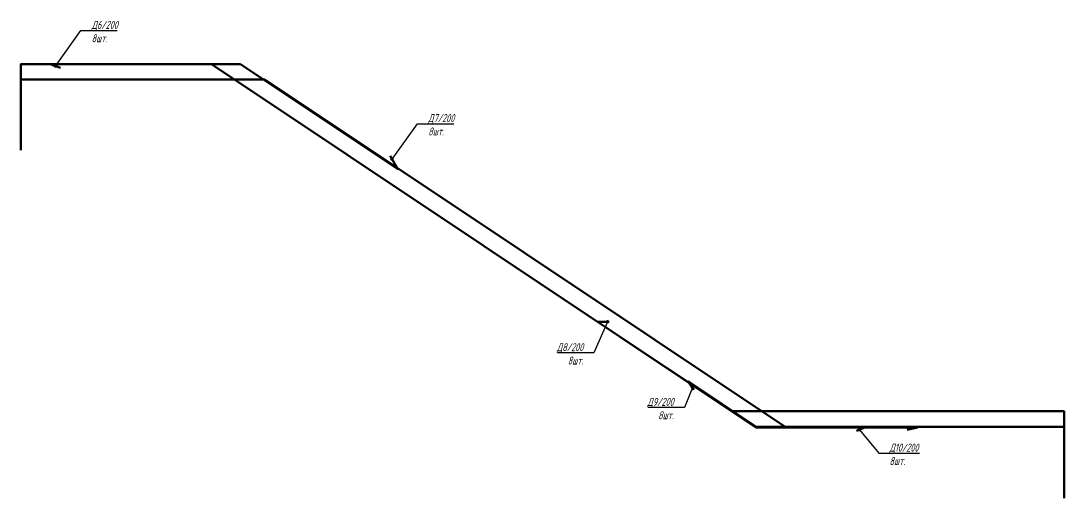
# Model space of a CAD drawing. Header units: millimetres. Extents: x 645 to 249636, y -127504 to 76561.
# Drawn here: x 200835 to 208655, y -15076 to -11502 of the extents above; entities that cross this region are included whole.
import ezdxf
from ezdxf import colors
from ezdxf.entities.mleader import LeaderData, LeaderLine
from ezdxf.math import Vec2, Vec3

# ---------------------------------------------------------------- set-up
doc = ezdxf.new("R2010")
doc.units = ezdxf.units.MM
doc.layers.add('Обозначение', color=94, linetype='Continuous', lineweight=25)
doc.layers.add('Основная', color=7, linetype='Continuous', lineweight=60)
doc.styles.get("Standard").update_dxf_attribs({"font": 'simplex.shx', "width": 0.7, "oblique": 15, "height": 3})

# ---------------------------------------------------------------- blocks, each defined once
blk = doc.blocks.new('_DotSmall')
at = {"color": 0, "linetype": 'ByBlock', "const_width": 0.5}
blk.add_lwpolyline([(-0.0625, 0, 1), (0.0625, 0, 1)], format="xyb", close=True, dxfattribs=at)

msp = doc.modelspace()

# ---------------------------------------------------------------- linework, layer by layer
at = {"layer": 'Основная', "color": 4}
for points in [[(200835.078, -11825.783), (200835.078, -11940.783), (202662.894, -11940.783), (206562.894, -14540.783), (207172.894, -14540.783), (207097.929, -14573.148)], [(208655.074, -14425.783), (208655.074, -14540.783), (206346.561, -14540.783), (205839.01, -14202.416), (205879.055, -14263.943)]]:
    msp.add_lwpolyline(points, dxfattribs=at)
at = {"layer": 'Основная', "color": 2}
for points in [[(203602.361, -12512.619), (203660.395, -12611.793), (202481.38, -11825.783), (200835.078, -11825.783), (200835.078, -12470.783)], [(205243.762, -13754.596), (205158.266, -13754.596), (206165.047, -14425.783), (208655.074, -14425.783), (208655.074, -15075.783)]]:
    msp.add_lwpolyline(points, dxfattribs=at)
at = {"layer": 'Основная', "color": 30, "true_color": 0xf26722}
msp.add_lwpolyline([(201132.804, -11854.453), (201055.047, -11825.783), (202265.047, -11825.783), (206345.047, -14545.783), (207555.047, -14545.783), (207477.852, -14564.916)], dxfattribs=at)

# ---------------------------------------------------------------- leaders
at = {"layer": 'Обозначение'}
ml = msp.add_multileader_mtext('Standard', dxfattribs=at)
ml.set_content('Д6/200\\P8шт.', color=256)
ml.set_leader_properties()
ml.set_arrow_properties(name='DOTSMALL')
ml.build(insert=Vec2(0, 0))
ml.multileader.update_dxf_attribs({"text_left_attachment_type": 6, "text_right_attachment_type": 6, "dogleg_length": 2, "arrow_head_size": 40, "scale": 20})
ctx = ml.context
ctx.base_point, ctx.scale, ctx.char_height, ctx.arrow_head_size, ctx.landing_gap_size, ctx.plane_origin = Vec3(201325.398, -11573.903), 20, 60, 40, 40, Vec3(201093.925, -11840.118)
ctx.left_attachment, ctx.right_attachment = 6, 6
notes = []
notes.append((ctx, [(0, (1, 1, 0), (201285.398, -11573.903), (1, 0), 40, [(0, [(201093.925, -11840.118)], 0, [])])]))
ctx.mtext.insert, ctx.mtext.flow_direction = Vec3(201365.398, -11501.903), 5
ml = msp.add_multileader_mtext('Standard', dxfattribs=at)
ml.set_content('Д7/200\\P8шт.', color=256)
ml.set_leader_properties()
ml.set_arrow_properties(name='DOTSMALL')
ml.build(insert=Vec2(0, 0))
ml.multileader.update_dxf_attribs({"text_left_attachment_type": 6, "text_right_attachment_type": 6, "dogleg_length": 2, "arrow_head_size": 40, "scale": 20})
ctx = ml.context
ctx.base_point, ctx.scale, ctx.char_height, ctx.arrow_head_size, ctx.landing_gap_size, ctx.plane_origin = Vec3(203848.711, -12271.828), 20, 60, 40, 40, Vec3(203617.239, -12538.043)
ctx.left_attachment, ctx.right_attachment = 6, 6
notes.append((ctx, [(0, (1, 1, 0), (203808.711, -12271.828), (1, 0), 40, [(0, [(203617.239, -12538.043)], 0, [])])]))
ctx.mtext.insert, ctx.mtext.flow_direction = Vec3(203888.711, -12199.828), 5
ml = msp.add_multileader_mtext('Standard', dxfattribs=at)
ml.set_content('Д8/200\\P8шт.', color=256)
ml.set_leader_properties()
ml.set_arrow_properties(name='DOTSMALL')
ml.build(insert=Vec2(0, 0))
ml.multileader.update_dxf_attribs({"text_left_attachment_type": 6, "text_right_attachment_type": 6, "dogleg_length": 2, "arrow_head_size": 40, "scale": 20})
ctx = ml.context
ctx.base_point, ctx.scale, ctx.char_height, ctx.arrow_head_size, ctx.landing_gap_size, ctx.plane_origin = Vec3(204760.968, -13987.547), 20, 60, 40, 40, Vec3(205233.291, -13754.596)
ctx.left_attachment, ctx.right_attachment, ctx.text_align_type = 6, 6, 2
notes.append((ctx, [(1, (1, 1, 0), (205131.045, -13987.547), (-1, 0), 40, [(0, [(205233.291, -13754.596)], 0, [])])]))
ctx.mtext.insert, ctx.mtext.alignment, ctx.mtext.flow_direction = Vec3(205051.045, -13915.547), 3, 5
ml = msp.add_multileader_mtext('Standard', dxfattribs=at)
ml.set_content('Д9/200\\P8шт.', color=256)
ml.set_leader_properties()
ml.set_arrow_properties(name='DOTSMALL')
ml.build(insert=Vec2(0, 0))
ml.multileader.update_dxf_attribs({"text_left_attachment_type": 6, "text_right_attachment_type": 6, "dogleg_length": 2, "arrow_head_size": 40, "scale": 20})
ctx = ml.context
ctx.base_point, ctx.scale, ctx.char_height, ctx.arrow_head_size, ctx.landing_gap_size, ctx.plane_origin = Vec3(205438.484, -14397.127), 20, 60, 40, 40, Vec3(205868.759, -14248.124)
ctx.left_attachment, ctx.right_attachment, ctx.text_align_type = 6, 6, 2
notes.append((ctx, [(1, (1, 1, 0), (205808.561, -14397.127), (-1, 0), 40, [(0, [(205868.759, -14248.124)], 0, [])])]))
ctx.mtext.insert, ctx.mtext.alignment, ctx.mtext.flow_direction = Vec3(205728.561, -14325.127), 3, 5
ml = msp.add_multileader_mtext('Standard', dxfattribs=at)
ml.set_content('Д10/200\\P8шт.', color=256)
ml.set_leader_properties()
ml.set_arrow_properties(name='DOTSMALL')
ml.build(insert=Vec2(0, 0))
ml.multileader.update_dxf_attribs({"text_left_attachment_type": 6, "text_right_attachment_type": 6, "dogleg_length": 2, "arrow_head_size": 40, "scale": 20})
ctx = ml.context
ctx.base_point, ctx.scale, ctx.char_height, ctx.arrow_head_size, ctx.landing_gap_size, ctx.plane_origin = Vec3(207305.992, -14739.692), 20, 60, 40, 40, Vec3(207120.132, -14563.562)
ctx.left_attachment, ctx.right_attachment = 6, 6
notes.append((ctx, [(0, (1, 1, 0), (207265.992, -14739.692), (1, 0), 40, [(0, [(207120.132, -14563.562)], 0, [])])]))
ctx.mtext.insert, ctx.mtext.flow_direction = Vec3(207345.992, -14667.692), 5
for ctx, leaders in notes:
    for number, flags, end, landing, length, lines in leaders:
        leader = LeaderData()
        leader.index, (leader.has_last_leader_line, leader.has_dogleg_vector, leader.attachment_direction) = number, flags
        leader.last_leader_point, leader.dogleg_vector, leader.dogleg_length = Vec3(end), Vec3(landing), length
        for number, points, colour, breaks in lines:
            line = LeaderLine()
            line.index, line.vertices, line.color, line.breaks = number, Vec3.list(points), colors.encode_raw_color(colour), breaks
            leader.lines.append(line)
        ctx.leaders.append(leader)

doc.saveas('drawing.dxf')
